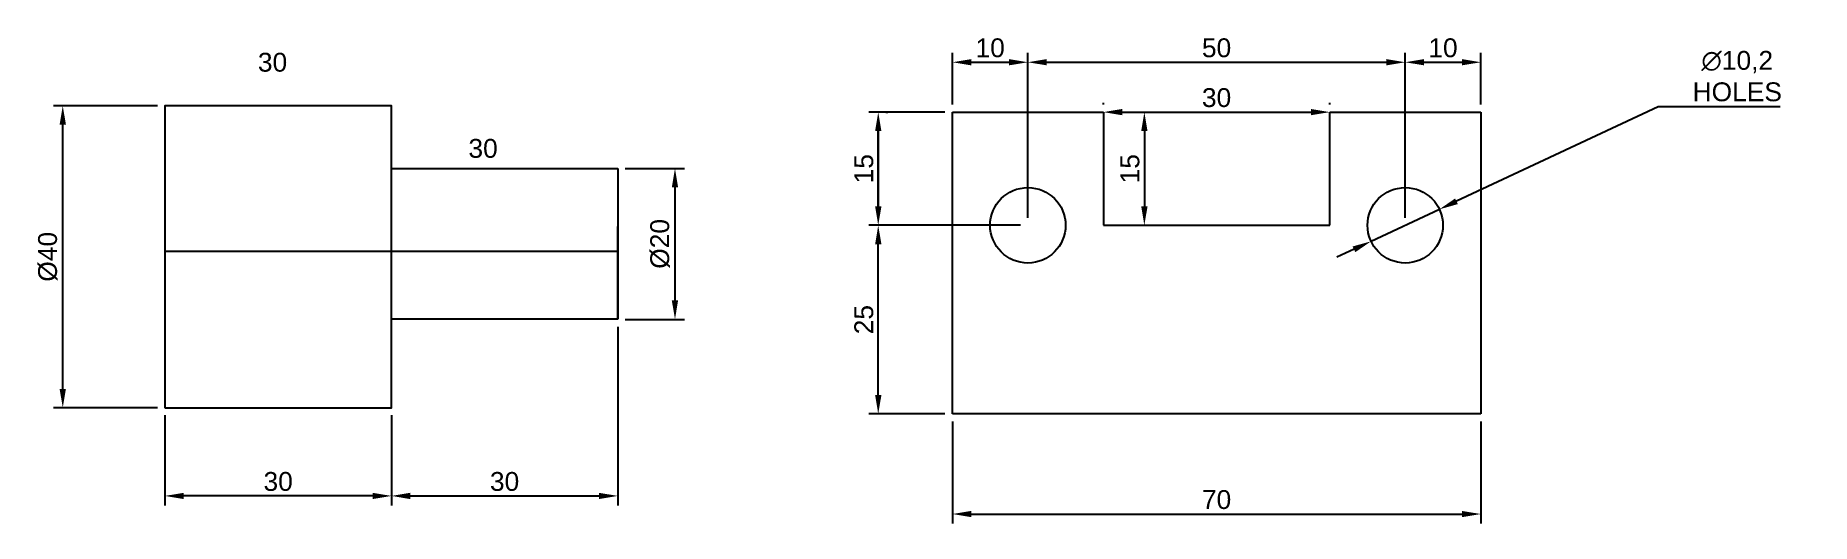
# Model space of a CAD drawing. Header units: millimetres. Extents: x 46 to 281, y -20 to 45.
import ezdxf

# ---------------------------------------------------------------- set-up
doc = ezdxf.new("R2010")
doc.units = ezdxf.units.MM
doc.header["$LTSCALE"] = 5
doc.linetypes.add('CENTER', pattern=[50.8, 31.75, -6.35, 6.35, -6.35])
doc.styles.get("Standard").update_dxf_attribs({"font": 'arial.ttf'})
doc.dimstyles.new('ISO-25', dxfattribs={"dimtxt": 2.5, "dimasz": 2.5, "dimexe": 1.25, "dimexo": 1, "dimtad": 1, "dimtoh": 1, "dimtxsty": 'Standard', "dimcen": 2.5, "dimadec": 0, "dimazin": 0, "dimtfac": 1, "dimtmove": 0, "dimatfit": 3, "dimfxl": 1, "dimarcsym": 0})

# ---------------------------------------------------------------- blocks, each defined once
blk = doc.blocks.new('*D2')
at = {"color": 0, "lineweight": -2, "ltscale": 5, "transparency": 16777216}
for p, q in [((62.81, -5.48), (62.81, -17.42)), ((92.81, -5.48), (92.81, -17.42)), ((90.31, -16.17), (65.31, -16.17))]:
    blk.add_line(p, q, dxfattribs=at)
at = {"color": 0, "ltscale": 5, "transparency": 16777216}
for points in [[(65.31, -15.76), (65.31, -16.59), (62.81, -16.17)], [(90.31, -15.76), (90.31, -16.59), (92.81, -16.17)]]:
    blk.add_solid(points, dxfattribs=at)
at = {"layer": 'Defpoints', "color": 0, "ltscale": 5, "transparency": 16777216}
for p in [(62.81, -4.48), (92.81, -4.48), (62.81, -16.17)]:
    blk.add_point(p, dxfattribs=at)
at = {"color": 0, "ltscale": 5, "transparency": 16777216, "insert": (77.81, -14.27), "char_height": 2.5, "attachment_point": 5}
blk.add_mtext('30', dxfattribs=at)
blk = doc.blocks.new('*D3')
at = {"color": 0, "lineweight": -2, "ltscale": 5, "transparency": 16777216}
for p, q in [((61.81, 35.52), (48.02, 35.52)), ((49.27, -1.98), (49.27, 33.02)), ((61.81, -4.48), (48.02, -4.48))]:
    blk.add_line(p, q, dxfattribs=at)
at = {"color": 0, "ltscale": 5, "transparency": 16777216}
for points in [[(48.85, 33.02), (49.69, 33.02), (49.27, 35.52)], [(48.85, -1.98), (49.69, -1.98), (49.27, -4.48)]]:
    blk.add_solid(points, dxfattribs=at)
at = {"layer": 'Defpoints', "color": 0, "ltscale": 5, "transparency": 16777216}
for p in [(49.27, 35.52), (62.81, 35.52), (62.81, -4.48)]:
    blk.add_point(p, dxfattribs=at)
at = {"color": 0, "ltscale": 5, "transparency": 16777216, "insert": (47.3, 15.52), "char_height": 2.5, "attachment_point": 5, "rotation": 90}
blk.add_mtext('%%C40', dxfattribs=at)
blk = doc.blocks.new('*D4')
at = {"color": 0, "lineweight": -2, "ltscale": 5, "transparency": 16777216}
for p, q in [((122.81, 6.23), (122.81, -17.42)), ((92.81, -5.48), (92.81, -17.42)), ((95.31, -16.17), (120.31, -16.17))]:
    blk.add_line(p, q, dxfattribs=at)
at = {"color": 0, "ltscale": 5, "transparency": 16777216}
for points in [[(95.31, -15.76), (95.31, -16.59), (92.81, -16.17)], [(120.31, -15.76), (120.31, -16.59), (122.81, -16.17)]]:
    blk.add_solid(points, dxfattribs=at)
at = {"layer": 'Defpoints', "color": 0, "ltscale": 5, "transparency": 16777216}
for p in [(122.81, 7.23), (92.81, -4.48), (122.81, -16.17)]:
    blk.add_point(p, dxfattribs=at)
at = {"color": 0, "ltscale": 5, "transparency": 16777216, "insert": (107.81, -14.27), "char_height": 2.5, "attachment_point": 5}
blk.add_mtext('30', dxfattribs=at)
blk = doc.blocks.new('*D5')
at = {"color": 0, "lineweight": -2, "ltscale": 5, "transparency": 16777216}
for p, q in [((123.81, 27.23), (131.64, 27.23)), ((130.39, 24.73), (130.39, 9.73)), ((123.81, 7.23), (131.64, 7.23))]:
    blk.add_line(p, q, dxfattribs=at)
at = {"color": 0, "ltscale": 5, "transparency": 16777216}
for points in [[(129.97, 24.73), (130.8, 24.73), (130.39, 27.23)], [(129.97, 9.73), (130.8, 9.73), (130.39, 7.23)]]:
    blk.add_solid(points, dxfattribs=at)
at = {"layer": 'Defpoints', "color": 0, "ltscale": 5, "transparency": 16777216}
for p in [(122.81, 27.23), (122.81, 7.23), (130.39, 7.23)]:
    blk.add_point(p, dxfattribs=at)
at = {"color": 0, "ltscale": 5, "transparency": 16777216, "insert": (128.41, 17.23), "char_height": 2.5, "attachment_point": 5, "rotation": 90}
blk.add_mtext('%%C20', dxfattribs=at)
blk = doc.blocks.new('*D6')
at = {"color": 0, "lineweight": -2, "ltscale": 5, "transparency": 16777216}
for p, q in [((167.15, -6.31), (167.15, -19.82)), ((237.15, -6.31), (237.15, -19.82)), ((169.65, -18.57), (234.65, -18.57))]:
    blk.add_line(p, q, dxfattribs=at)
at = {"color": 0, "ltscale": 5, "transparency": 16777216}
for points in [[(169.65, -18.16), (169.65, -18.99), (167.15, -18.57)], [(234.65, -18.16), (234.65, -18.99), (237.15, -18.57)]]:
    blk.add_solid(points, dxfattribs=at)
at = {"layer": 'Defpoints', "color": 0, "ltscale": 5, "transparency": 16777216}
for p in [(167.15, -5.31), (237.15, -5.31), (237.15, -18.57)]:
    blk.add_point(p, dxfattribs=at)
at = {"color": 0, "ltscale": 5, "transparency": 16777216, "insert": (202.15, -16.67), "char_height": 2.5, "attachment_point": 5}
blk.add_mtext('70', dxfattribs=at)
blk = doc.blocks.new('*D20')
at = {"color": 0, "lineweight": -2, "ltscale": 5, "transparency": 16777216}
for p, q in [((176.15, 19.69), (156.07, 19.69)), ((157.32, -2.81), (157.32, 17.19)), ((166.15, -5.31), (156.07, -5.31))]:
    blk.add_line(p, q, dxfattribs=at)
at = {"color": 0, "ltscale": 5, "transparency": 16777216}
for points in [[(156.91, 17.19), (157.74, 17.19), (157.32, 19.69)], [(156.91, -2.81), (157.74, -2.81), (157.32, -5.31)]]:
    blk.add_solid(points, dxfattribs=at)
at = {"layer": 'Defpoints', "color": 0, "ltscale": 5, "transparency": 16777216}
for p in [(157.32, 19.69), (177.15, 19.69), (167.15, -5.31)]:
    blk.add_point(p, dxfattribs=at)
at = {"color": 0, "ltscale": 5, "transparency": 16777216, "insert": (155.42, 7.19), "char_height": 2.5, "attachment_point": 5, "rotation": 90}
blk.add_mtext('25', dxfattribs=at)
blk = doc.blocks.new('*D21')
at = {"color": 0, "lineweight": -2, "ltscale": 5, "transparency": 16777216}
for p, q in [((166.15, 34.69), (156.07, 34.69)), ((157.32, 22.19), (157.32, 32.19)), ((176.15, 19.69), (156.07, 19.69))]:
    blk.add_line(p, q, dxfattribs=at)
at = {"color": 0, "ltscale": 5, "transparency": 16777216}
for points in [[(156.91, 32.19), (157.74, 32.19), (157.32, 34.69)], [(156.91, 22.19), (157.74, 22.19), (157.32, 19.69)]]:
    blk.add_solid(points, dxfattribs=at)
at = {"layer": 'Defpoints', "color": 0, "ltscale": 5, "transparency": 16777216}
for p in [(157.32, 34.69), (167.15, 34.69), (177.15, 19.69)]:
    blk.add_point(p, dxfattribs=at)
at = {"color": 0, "ltscale": 5, "transparency": 16777216, "insert": (155.42, 27.19), "char_height": 2.5, "attachment_point": 5, "rotation": 90}
blk.add_mtext('15', dxfattribs=at)
blk = doc.blocks.new('*D23')
at = {"color": 0, "lineweight": -2, "ltscale": 5, "transparency": 16777216}
for p, q in [((158.32, 34.69), (158.57, 34.69)), ((157.32, 32.19), (157.32, 22.19)), ((176.15, 19.69), (156.07, 19.69))]:
    blk.add_line(p, q, dxfattribs=at)
at = {"color": 0, "ltscale": 5, "transparency": 16777216}
for points in [[(156.91, 32.19), (157.74, 32.19), (157.32, 34.69)], [(156.91, 22.19), (157.74, 22.19), (157.32, 19.69)]]:
    blk.add_solid(points, dxfattribs=at)
at = {"layer": 'Defpoints', "color": 0, "ltscale": 5, "transparency": 16777216}
for p in [(157.32, 34.69), (157.32, 19.69), (177.15, 19.69)]:
    blk.add_point(p, dxfattribs=at)
at = {"color": 0, "ltscale": 5, "transparency": 16777216, "insert": (155.42, 27.19), "char_height": 2.5, "attachment_point": 5, "rotation": 90}
blk.add_mtext('15', dxfattribs=at)
blk = doc.blocks.new('*D24')
at = {"color": 0, "lineweight": -2, "ltscale": 5, "transparency": 16777216}
for p, q in [((167.15, 35.69), (167.15, 42.55)), ((177.15, 20.69), (177.15, 42.55)), ((169.65, 41.3), (174.65, 41.3))]:
    blk.add_line(p, q, dxfattribs=at)
at = {"color": 0, "ltscale": 5, "transparency": 16777216}
for points in [[(169.65, 41.72), (169.65, 40.89), (167.15, 41.3)], [(174.65, 41.72), (174.65, 40.89), (177.15, 41.3)]]:
    blk.add_solid(points, dxfattribs=at)
at = {"layer": 'Defpoints', "color": 0, "ltscale": 5, "transparency": 16777216}
for p in [(177.15, 41.3), (167.15, 34.69), (177.15, 19.69)]:
    blk.add_point(p, dxfattribs=at)
at = {"color": 0, "ltscale": 5, "transparency": 16777216, "insert": (172.15, 43.2), "char_height": 2.5, "attachment_point": 5}
blk.add_mtext('10', dxfattribs=at)
blk = doc.blocks.new('*D25')
at = {"color": 0, "lineweight": -2, "ltscale": 5, "transparency": 16777216}
for p, q in [((177.15, 20.69), (177.15, 42.55)), ((227.15, 20.69), (227.15, 42.55)), ((179.65, 41.3), (224.65, 41.3))]:
    blk.add_line(p, q, dxfattribs=at)
at = {"color": 0, "ltscale": 5, "transparency": 16777216}
for points in [[(179.65, 41.72), (179.65, 40.89), (177.15, 41.3)], [(224.65, 41.72), (224.65, 40.89), (227.15, 41.3)]]:
    blk.add_solid(points, dxfattribs=at)
at = {"layer": 'Defpoints', "color": 0, "ltscale": 5, "transparency": 16777216}
for p in [(227.15, 41.3), (177.15, 19.69), (227.15, 19.69)]:
    blk.add_point(p, dxfattribs=at)
at = {"color": 0, "ltscale": 5, "transparency": 16777216, "insert": (202.15, 43.2), "char_height": 2.5, "attachment_point": 5}
blk.add_mtext('50', dxfattribs=at)
blk = doc.blocks.new('*D26')
at = {"color": 0, "lineweight": -2, "ltscale": 5, "transparency": 16777216}
for p, q in [((227.15, 20.69), (227.15, 42.55)), ((237.15, 35.69), (237.15, 42.55)), ((229.65, 41.3), (234.65, 41.3))]:
    blk.add_line(p, q, dxfattribs=at)
at = {"color": 0, "ltscale": 5, "transparency": 16777216}
for points in [[(229.65, 41.72), (229.65, 40.89), (227.15, 41.3)], [(234.65, 41.72), (234.65, 40.89), (237.15, 41.3)]]:
    blk.add_solid(points, dxfattribs=at)
at = {"layer": 'Defpoints', "color": 0, "ltscale": 5, "transparency": 16777216}
for p in [(237.15, 41.3), (237.15, 34.69), (227.15, 19.69)]:
    blk.add_point(p, dxfattribs=at)
at = {"color": 0, "ltscale": 5, "transparency": 16777216, "insert": (232.15, 43.2), "char_height": 2.5, "attachment_point": 5}
blk.add_mtext('10', dxfattribs=at)
blk = doc.blocks.new('*D27')
at = {"color": 0, "lineweight": -2, "ltscale": 5, "transparency": 16777216}
for p, q in [((187.15, 35.69), (187.15, 35.94)), ((217.15, 35.69), (217.15, 35.94)), ((189.65, 34.69), (214.65, 34.69))]:
    blk.add_line(p, q, dxfattribs=at)
at = {"color": 0, "ltscale": 5, "transparency": 16777216}
for points in [[(189.65, 35.11), (189.65, 34.28), (187.15, 34.69)], [(214.65, 35.11), (214.65, 34.28), (217.15, 34.69)]]:
    blk.add_solid(points, dxfattribs=at)
at = {"layer": 'Defpoints', "color": 0, "ltscale": 5, "transparency": 16777216}
for p in [(187.15, 34.69), (217.15, 34.69), (217.15, 34.69)]:
    blk.add_point(p, dxfattribs=at)
at = {"color": 0, "ltscale": 5, "transparency": 16777216, "insert": (202.15, 36.6), "char_height": 2.5, "attachment_point": 5}
blk.add_mtext('30', dxfattribs=at)
blk = doc.blocks.new('*D28')
at = {"color": 0, "lineweight": -2, "ltscale": 5, "transparency": 16777216}
for p, q in [((188.15, 34.69), (193.83, 34.69)), ((192.58, 32.19), (192.58, 22.19)), ((188.15, 19.69), (193.83, 19.69))]:
    blk.add_line(p, q, dxfattribs=at)
at = {"color": 0, "ltscale": 5, "transparency": 16777216}
for points in [[(192.17, 32.19), (193, 32.19), (192.58, 34.69)], [(192.17, 22.19), (193, 22.19), (192.58, 19.69)]]:
    blk.add_solid(points, dxfattribs=at)
at = {"layer": 'Defpoints', "color": 0, "ltscale": 5, "transparency": 16777216}
for p in [(187.15, 34.69), (187.15, 19.69), (192.58, 19.69)]:
    blk.add_point(p, dxfattribs=at)
at = {"color": 0, "ltscale": 5, "transparency": 16777216, "insert": (190.68, 27.19), "char_height": 2.5, "attachment_point": 5, "rotation": 90}
blk.add_mtext('15', dxfattribs=at)
blk = doc.blocks.new('*D30')
at = {"color": 0, "lineweight": -2, "ltscale": 5, "transparency": 16777216}
for p, q in [((260.68, 35.41), (233.94, 22.87)), ((276.83, 35.41), (260.68, 35.41)), ((222.62, 17.57), (231.67, 21.81)), ((220.36, 16.51), (218.09, 15.45))]:
    blk.add_line(p, q, dxfattribs=at)
at = {"color": 0, "ltscale": 5, "transparency": 16777216}
for points in [[(233.76, 23.25), (234.12, 22.5), (231.67, 21.81)], [(220.18, 16.89), (220.53, 16.13), (222.62, 17.57)]]:
    blk.add_solid(points, dxfattribs=at)
at = {"layer": 'Defpoints', "color": 0, "ltscale": 5, "transparency": 16777216}
for p in [(231.67, 21.81), (222.62, 17.57)]:
    blk.add_point(p, dxfattribs=at)
at = {"color": 0, "ltscale": 5, "transparency": 16777216, "insert": (271.14, 39.45), "char_height": 2.5, "width": 19.6658, "attachment_point": 5}
blk.add_mtext('∅10,2 HOLES', dxfattribs=at)

msp = doc.modelspace()

# ---------------------------------------------------------------- linework, layer by layer
for p, q in [((62.81, 35.524), (62.81, 16.25)), ((92.81, 27.231), (122.81, 27.231)), ((122.81, 27.231), (122.81, 7.231)), ((122.81, 7.231), (122.81, 19.521)), ((122.81, 19.521), (122.81, 19.521)), ((122.81, 7.231), (92.81, 7.231)), ((122.81, 7.231), (122.81, 7.231))]:
    msp.add_line(p, q)
at = {"ltscale": 5}
for p, q in [((167.147, -5.307), (167.147, 34.693)), ((167.147, 34.693), (187.147, 34.693)), ((187.147, 34.693), (187.147, 19.693)), ((217.147, 19.693), (217.147, 34.693)), ((217.147, 34.693), (237.147, 34.693)), ((237.147, 34.693), (237.147, -5.307)), ((187.147, 19.693), (217.147, 19.693)), ((237.147, -5.307), (167.147, -5.307))]:
    msp.add_line(p, q, dxfattribs=at)
at = {"color": 40, "linetype": 'CENTER', "true_color": 0xf8d731}
msp.add_line((62.81, 16.25), (122.81, 16.25), dxfattribs=at)
msp.add_lwpolyline([(62.81, -4.476), (92.81, -4.476), (92.81, 35.524), (62.81, 35.524)], close=True)
at = {"ltscale": 5}
for centre in [(177.147, 19.693), (227.147, 19.693)]:
    msp.add_circle(centre, 5, dxfattribs=at)

# ---------------------------------------------------------------- texts
at = {"char_height": 2.5, "attachment_point": 1}
for s, width, insert in [('30', 19.92645, (75.123, 42.554)), ('\\P30', 18.64546, (103.02, 35.307))]:
    msp.add_mtext_dynamic_manual_height_columns(s, width=width, gutter_width=12.5, heights=[0], dxfattribs=dict(at, insert=insert))

# ---------------------------------------------------------------- dimensions: what is measured, and where the dimension line sits
at = {"color": 3, "ltscale": 5}
for base, p1, p2, picture, middle in [((177.147, 41.303), (167.147, 34.693), (177.147, 19.693), '*D24', (172.147, 43.204)), ((217.147, 34.693), (187.147, 34.693), (217.147, 34.693), '*D27', (202.147, 36.595)), ((122.81, -16.174), (92.81, -4.476), (122.81, 7.231), '*D4', (107.81, -14.272)), ((62.81, -16.174), (92.81, -4.476), (62.81, -4.476), '*D2', (77.81, -14.272)), ((237.147, -18.575), (167.147, -5.307), (237.147, -5.307), '*D6', (202.147, -16.673))]:
    dim = msp.add_linear_dim(base=base, p1=p1, p2=p2, dimstyle='ISO-25', dxfattribs=at)
    dim.commit()
    dim.dimension.update_dxf_attribs({"geometry": picture, "text_midpoint": middle})
for base, p1, p2, picture, middle in [((227.147, 41.303), (177.147, 19.693), (227.147, 19.693), '*D25', (202.147, 43.204)), ((237.147, 41.303), (227.147, 19.693), (237.147, 34.693), '*D26', (232.147, 43.204))]:
    dim = msp.add_linear_dim(base=base, p1=p1, p2=p2, dimstyle='ISO-25', override={"dimtmove": 1}, dxfattribs=at)
    dim.commit()
    dim.dimension.update_dxf_attribs({"geometry": picture, "text_midpoint": middle})
dim = msp.add_diameter_dim_2p(p1=(222.619, 17.572), p2=(231.675, 21.814), text='<>,2 HOLES', dimstyle='ISO-25', dxfattribs=at)
dim.commit()
dim.dimension.update_dxf_attribs({"geometry": '*D30', "text_midpoint": (271.143, 35.406), "dimtype": 163})
for base, p1, p2, picture, middle in [((49.271, 35.524), (62.81, -4.476), (62.81, 35.524), '*D3', (47.3, 15.524)), ((130.386, 7.231), (122.81, 27.231), (122.81, 7.231), '*D5', (128.415, 17.231))]:
    dim = msp.add_linear_dim(base=base, p1=p1, p2=p2, angle=90, text='%%C<>', dimstyle='ISO-25', dxfattribs=at)
    dim.commit()
    dim.dimension.update_dxf_attribs({"geometry": picture, "text_midpoint": middle})
at = {"ltscale": 5}
dim = msp.add_linear_dim(base=(157.324, 34.693), p1=(177.147, 19.693), p2=(167.147, 34.693), angle=90, dimstyle='ISO-25', override={"dimtmove": 1}, dxfattribs=at)
dim.commit()
dim.dimension.update_dxf_attribs({"geometry": '*D21', "text_midpoint": (155.422, 27.193)})
at = {"color": 3, "ltscale": 5}
dim = msp.add_linear_dim(base=(157.324, 19.693), p1=(157.324, 34.693), p2=(177.147, 19.693), angle=90, dimstyle='ISO-25', override={"dimtmove": 1}, dxfattribs=at)
dim.commit()
dim.dimension.update_dxf_attribs({"geometry": '*D23', "text_midpoint": (155.422, 27.193)})
for base, p1, p2, picture, middle in [((192.585, 19.693), (187.147, 34.693), (187.147, 19.693), '*D28', (190.683, 27.193)), ((157.324, 19.693), (167.147, -5.307), (177.147, 19.693), '*D20', (155.422, 7.193))]:
    dim = msp.add_linear_dim(base=base, p1=p1, p2=p2, angle=90, dimstyle='ISO-25', dxfattribs=at)
    dim.commit()
    dim.dimension.update_dxf_attribs({"geometry": picture, "text_midpoint": middle})

doc.saveas('drawing.dxf')
